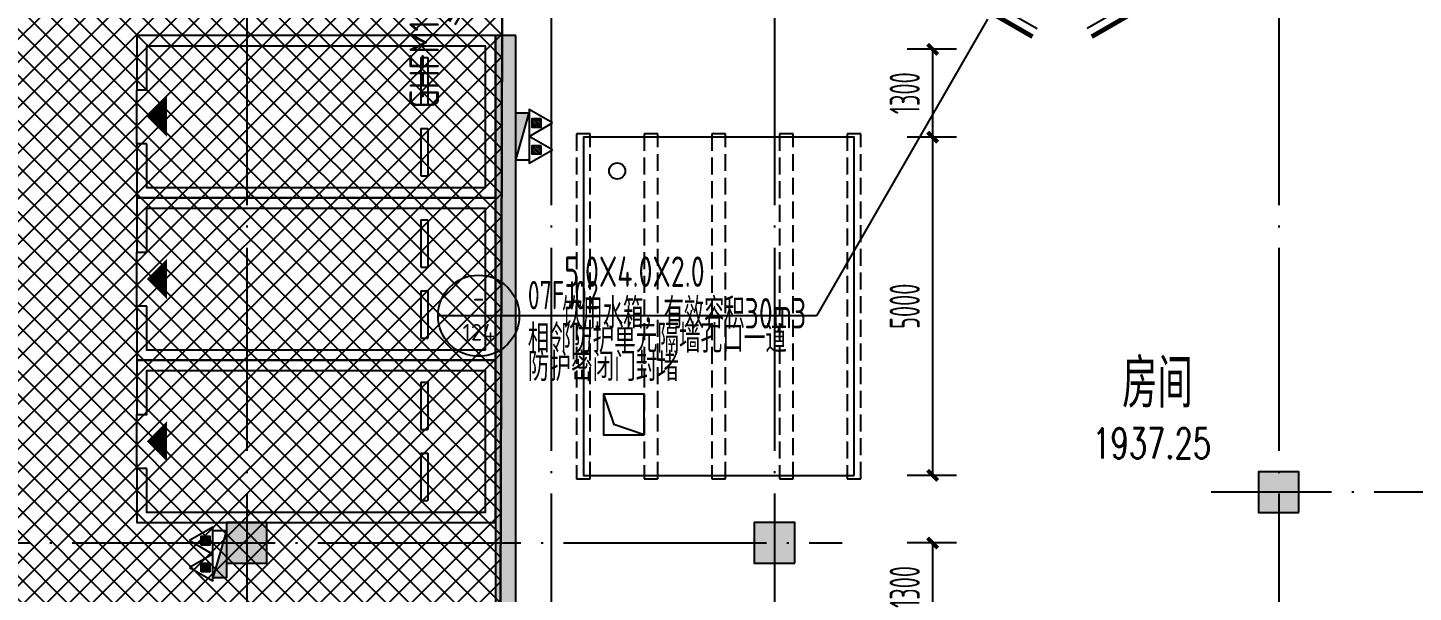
# Model space of a CAD drawing. Extents: x -473190 to 2138458, y -81875 to 2633646.
# Drawn here: x 1012371 to 1032846, y 61461 to 69809 of the extents above; entities that cross this region are included whole.
import ezdxf
from ezdxf.enums import TextEntityAlignment as Align

# ---------------------------------------------------------------- set-up
doc = ezdxf.new("R2010")
doc.units = 0
doc.header["$LTSCALE"] = 1000
doc.linetypes.add('DASH', pattern=[0.35, 0.25, -0.1])
doc.linetypes.add('DOTE', pattern=[2.42, 2, -0.2, 0.02, -0.2])
for name, color, linetype in [('00-停车位', 67, 'Continuous'), ('A-COLUMN', 2, 'Continuous'), ('A-PUB_HATCH', 8, 'Continuous'), ('DIM_IDEN', 3, 'Continuous'), ('DOTE', 1, 'DOTE'), ('PUB_HATCH', 8, 'Continuous'), ('PUB_TEXT', 7, 'Continuous'), ('RF-M', 4, 'Continuous'), ('RF-MBH', 11, 'Continuous'), ('RF-QT', 30, 'Continuous'), ('SPACE', 7, 'Continuous'), ('TWT_DASH', 8, 'DASH'), ('TWT_水箱', 7, 'Continuous'), ('W-EQUIP_消火栓', 7, 'Continuous'), ('W-EQUIP_灭火器', 7, 'Continuous'), ('索引线', 252, 'Continuous')]:
    doc.layers.add(name, color=color, linetype=linetype)
doc.styles.add('_TCH_DIM_T3', font='tssdeng.shx', dxfattribs={"width": 0.564706, "bigfont": '@@@tssdchn.shx'})
doc.styles.add('_TCH_SPACE', font='SIMPLEX', dxfattribs={"height": 5, "bigfont": 'GBCBIG'})
doc.styles.add('_TCH_WINDOW', font='tssdeng.shx', dxfattribs={"width": 0.8, "height": 3.5, "bigfont": 'tssdchn.shx'})
doc.styles.add('TYDG_02', font='TSSDENG', dxfattribs={"width": 0.8, "bigfont": 'TSSDCHN'})
doc.dimstyles.new('_TWT_ARCH&&150', dxfattribs={"dimtxt": 446.25, "dimasz": 150, "dimexe": 375, "dimexo": 450, "dimgap": 189.375, "dimtad": 1, "dimdec": 0, "dimzin": 0, "dimdsep": 46, "dimtxsty": '_TCH_DIM_T3', "dimblk": 'ARCHTICK', "dimcen": 0.09, "dimclrt": 7, "dimazin": 2, "dimtfac": 1, "dimtdec": 0, "dimtix": 1, "dimtmove": 2, "dimatfit": 3, "dimfxl": 0, "dimtolj": 1, "dimtzin": 0, "dimarcsym": 0})

# ---------------------------------------------------------------- blocks, each defined once
blk = doc.blocks.new('车位2400x5300')
at = {"layer": '00-停车位', "color": 251}
for p, q in [((-875, -1000), (-175, -1000)), ((-875, -1100), (-875, -1000)), ((-175, -1100), (-175, -1000)), ((175, -1000), (875, -1000)), ((175, -1100), (175, -1000)), ((875, -1100), (875, -1000)), ((-875, -1100), (-175, -1100)), ((175, -1100), (875, -1100)), ((400, -5300), (-400, -5300))]:
    blk.add_line(p, q, dxfattribs=at)
blk.add_lwpolyline([(400, -5150), (400, -5300), (1200, -5300), (1200, 0), (-1200, 0), (-1200, -5300), (-400, -5300), (-400, -5150), (-1050, -5150), (-1050, -150), (1050, -150), (1050, -5150), (400, -5150)], dxfattribs=at)
blk.add_lwpolyline([(0, -5150, 0, 600, 0), (0, -4850, 600, 600, 0)], format="xyseb", dxfattribs=at)
blk = doc.blocks.new('$TwtSys$00000434')
for p, q in [((-0.5, 0.5), (-0.5, -0.5)), ((-0.5, -0.5), (0.5, 0.5)), ((0.5, 0.5), (-0.5, 0.5)), ((0.5, -0.5), (0.5, 0.5)), ((-0.5, -0.5), (0.5, -0.5))]:
    blk.add_line(p, q)
blk.add_solid([(0.5, -0.5), (0.5, 0.5), (-0.5, -0.5)])
blk = doc.blocks.new('$TwtSys$00000546')
h = blk.add_hatch()
h.set_pattern_fill('ANSI31', color=256, scale=200, style=0)
h.set_pattern_definition([(45, (-38543.802, -6670.83), (-17.67767, 17.67767), [])])
h.paths.add_polyline_path([(-65, 174), (65, 174), (65, 44), (-65, 44)])
for points in [[(0, 344), (-198, 0), (198, 0)], [(-65, 174), (65, 174), (65, 44), (-65, 44)]]:
    blk.add_lwpolyline(points, close=True)
blk = doc.blocks.new('$DorLib2D$00000192')
at = {"color": 0}
blk.add_line((-0.5, 0.125), (0.366, 0.625), dxfattribs=at)
at = {"color": 0, "const_width": 0.0417}
blk.add_lwpolyline([(-0.542, 0.197), (0.324, 0.697)], dxfattribs=at)
blk = doc.blocks.new('$DorLib2D$00000207')
at = {"color": 0}
for p, q in [((-0.5, 0.0313), (-0.067, 0.2813)), ((0.5, 0.0313), (0.067, 0.2813))]:
    blk.add_line(p, q, dxfattribs=at)
at = {"color": 0, "const_width": 0.0125}
for points in [[(-0.5125, 0.0529), (-0.0795, 0.3029)], [(0.5125, 0.0529), (0.0795, 0.3029)]]:
    blk.add_lwpolyline(points, dxfattribs=at)
blk = doc.blocks.new('afasgasg')
at = {"layer": 'A-PUB_HATCH'}
blk.add_hatch(color=256, dxfattribs=at).paths.add_polyline_path([(435473.2, -779762), (435473.2, -746010.3), (435173.2, -746010.3), (435173.2, -780062)])
at = {"layer": 'RF-QT'}
for p, q in [((435473.2, -746010.3), (435173.2, -746010.3)), ((435173.2, -746010.3), (435173.2, -780062)), ((435473.2, -779762), (435473.2, -746010.3))]:
    blk.add_line(p, q, dxfattribs=at)
at = {"layer": 'RF-M'}
ref = blk.add_blockref('$DorLib2D$00000207', (443548.1, -744360.2), dxfattribs=dict(at, xscale=-5500, yscale=-5500, zscale=300, rotation=4.176980825582508e-12))
ref.add_attrib('A', 'GSFMG5522(6)', (442785.7, -744036.9), dxfattribs={"layer": 'RF-MBH', "height": 297.5, "style": '_TCH_WINDOW', "width": 0.564706})
ref = blk.add_blockref('$DorLib2D$00000192', (435323.2, -745410.3), dxfattribs=dict(at, xscale=1200, yscale=-1200, zscale=300, rotation=270))
ref.add_attrib('A', 'GHFM1220(6)左', (434340.6, -747085.9), dxfattribs={"layer": 'RF-MBH', "height": 437.5, "rotation": 90, "style": '_TCH_WINDOW', "width": 0.8})
at = {"layer": 'SPACE', "color": 2, "style": '_TCH_SPACE'}
blk.add_text('房间', height=723.4, dxfattribs=at).set_placement((444435.5, -751513.3))
at = {"layer": 'SPACE', "color": 2, "style": '_TCH_SPACE', "width": 0.705882}
blk.add_text('1937.25', height=446.25, dxfattribs=at).set_placement((443994.3, -752261.5))
blk = doc.blocks.new('ADFASDF')
h = blk.add_hatch()
h.set_pattern_fill('ANSI37', color=8, scale=150)
h.set_pattern_definition([(45, (0, 0), (-168.3798, 168.3798), []), (135, (0, 0), (-168.3798, -168.3798), [])])
h.paths.add_polyline_path([(521397, 239186), (521397, 224886), (539697, 224886), (539697, 169261), (524947, 169261), (524947, 171211), (527822, 171211), (527922, 176611), (501318, 176611), (501125, 109884), (530547, 109887), (530547, 107449), (538188, 100503), (536147, 98236), (540086, 94690), (517812, 69953), (517812, 59790), (482108, 20136), (405247, 20136), (405247, 26086), (391997, 40436), (391997, 64736), (399997, 64738), (399997, 239186), (409022, 239186)])
blk.add_lwpolyline([(539697, 224886), (539697, 169261), (524947, 169261), (524947, 171211), (527822, 171211), (527922, 176611), (501318, 176611), (501125, 109884), (530547, 109887), (530547, 107449), (538188, 100503), (536147, 98236), (540086, 94690), (517812, 69953), (517812, 59790), (482108, 20136), (405247, 20136), (405247, 26086), (391997, 40436), (391997, 64736), (399997, 64738), (399997, 239186)])
blk = doc.blocks.new('_ArchTick')
at = {"color": 0, "linetype": 'ByBlock', "const_width": 0.4}
blk.add_lwpolyline([(-0.5, -0.5), (0.5, 0.5)], dxfattribs=at)
blk = doc.blocks.new('*D5843')
at = {"layer": 'Defpoints', "color": 0, "transparency": 16777216}
for p in [(-94113, -97450), (-93313, -97450), (-93313, -98750)]:
    blk.add_point(p, dxfattribs=at)
at = {"layer": 'TWT_水箱', "color": 0, "lineweight": -2, "transparency": 16777216}
for p, q in [((-93763, -97450), (-94488, -97450)), ((-94113, -98750), (-94113, -97450)), ((-93763, -98750), (-94488, -98750))]:
    blk.add_line(p, q, dxfattribs=at)
at = {"layer": 'TWT_水箱', "color": 0, "lineweight": -2, "transparency": 16777216, "xscale": 150, "yscale": 150, "zscale": 150}
for p, rotation in [((-94113, -97450), 90), ((-94113, -98750), 270)]:
    blk.add_blockref('_ArchTick', p, dxfattribs=dict(at, rotation=rotation))
at = {"layer": 'TWT_水箱', "color": 7, "transparency": 16777216, "insert": (-94526, -98100), "char_height": 446.2, "attachment_point": 5, "rotation": 90, "style": '_TCH_DIM_T3'}
blk.add_mtext('\\A1;1300', dxfattribs=at)
blk = doc.blocks.new('*D5872')
at = {"layer": 'Defpoints', "color": 0, "transparency": 16777216}
for p in [(-94113, -91450), (-93313, -91450), (-93313, -96450)]:
    blk.add_point(p, dxfattribs=at)
at = {"layer": 'TWT_水箱', "color": 0, "lineweight": -2, "transparency": 16777216}
for p, q in [((-93763, -91450), (-94488, -91450)), ((-94113, -96450), (-94113, -91450)), ((-93763, -96450), (-94488, -96450))]:
    blk.add_line(p, q, dxfattribs=at)
at = {"layer": 'TWT_水箱', "color": 0, "lineweight": -2, "transparency": 16777216, "xscale": 150, "yscale": 150, "zscale": 150}
for p, rotation in [((-94113, -91450), 90), ((-94113, -96450), 270)]:
    blk.add_blockref('_ArchTick', p, dxfattribs=dict(at, rotation=rotation))
at = {"layer": 'TWT_水箱', "color": 7, "transparency": 16777216, "insert": (-94526, -93950), "char_height": 446.2, "attachment_point": 5, "rotation": 90, "style": '_TCH_DIM_T3'}
blk.add_mtext('\\A1;5000', dxfattribs=at)
blk = doc.blocks.new('*D5873')
at = {"layer": 'Defpoints', "color": 0, "transparency": 16777216}
for p in [(-94113, -90150), (-93313, -90150), (-93313, -91450)]:
    blk.add_point(p, dxfattribs=at)
at = {"layer": 'TWT_水箱', "color": 0, "lineweight": -2, "transparency": 16777216}
for p, q in [((-93763, -90150), (-94488, -90150)), ((-94113, -91450), (-94113, -90150)), ((-93763, -91450), (-94488, -91450))]:
    blk.add_line(p, q, dxfattribs=at)
at = {"layer": 'TWT_水箱', "color": 0, "lineweight": -2, "transparency": 16777216, "xscale": 150, "yscale": 150, "zscale": 150}
for p, rotation in [((-94113, -90150), 90), ((-94113, -91450), 270)]:
    blk.add_blockref('_ArchTick', p, dxfattribs=dict(at, rotation=rotation))
at = {"layer": 'TWT_水箱', "color": 7, "transparency": 16777216, "insert": (-94526, -90800), "char_height": 446.2, "attachment_point": 5, "rotation": 90, "style": '_TCH_DIM_T3'}
blk.add_mtext('\\A1;1300', dxfattribs=at)
blk = doc.blocks.new('_FZH')
blk.add_lwpolyline([(-0.5, -0.5), (0.5, -0.5), (0.5, 0.5), (-0.5, 0.5)], close=True)
at = {"layer": 'PUB_HATCH'}
blk.add_solid([(-0.5, -0.5), (0.5, -0.5), (-0.5, 0.5), (0.5, 0.5)], dxfattribs=at)
blk = doc.blocks.new('A$C26D95103')
at = {"layer": 'TWT_DASH'}
for points in [[(-99175, -96500), (-99175, -91400), (-99375, -91400), (-99375, -96500)], [(-98175, -96500), (-98175, -91400), (-98375, -91400), (-98375, -96500)], [(-97175, -96500), (-97175, -91400), (-97375, -91400), (-97375, -96500)], [(-96175, -96500), (-96175, -91400), (-96375, -91400), (-96375, -96500)], [(-95175, -96500), (-95175, -91400), (-95375, -91400), (-95375, -96500)]]:
    blk.add_lwpolyline(points, close=True, dxfattribs=at)
at = {"layer": 'TWT_水箱'}
for p in [(-98975, -95250), (-98375, -95850)]:
    blk.add_line(p, (-98825, -95700), dxfattribs=at)
for points in [[(-95275, -96450), (-95275, -91450), (-99275, -91450), (-99275, -96450)], [(-98375, -95850), (-98375, -95250), (-98975, -95250), (-98975, -95850)]]:
    blk.add_lwpolyline(points, close=True, dxfattribs=at)
at = {"layer": 'TWT_水箱', "color": 2, "linetype": 'Continuous'}
blk.add_circle((-98775, -91950), 120, dxfattribs=at)
at = {"layer": 'TWT_水箱', "style": 'TYDG_02', "width": 0.7}
for s, p in [('5.0X4.0X2.0', (-99557.8, -93663.5)), ('饮用水箱，有效容积30m3', (-99586.2, -94279))]:
    blk.add_text(s, height=450.002, dxfattribs=at).set_placement(p)
at = {"layer": 'TWT_水箱'}
for p1, p2, picture, middle in [((-93313.4, -91450), (-93313.4, -90150), '*D5873', (-94525.9, -90800)), ((-93313.4, -96450), (-93313.4, -91450), '*D5872', (-94525.9, -93950)), ((-93313.4, -98750), (-93313.4, -97450), '*D5843', (-94525.9, -98100))]:
    dim = blk.add_aligned_dim(p1=p1, p2=p2, distance=800, dimstyle='_TWT_ARCH&&150', dxfattribs=at)
    dim.commit()
    dim.dimension.update_dxf_attribs({"geometry": picture, "text_midpoint": middle})

msp = doc.modelspace()

# ---------------------------------------------------------------- linework, layer by layer
msp.add_lwpolyline([(1112156.7, 75580.2), (1058245.2, 20445.9), (1054306.6, 23992.3), (1056358.3, 26249), (1048706.7, 33205.4), (1048706.7, 35640.6), (1047031.7, 35643), (1019281.7, 35643), (1019477.2, 102367.4), (1046081.7, 102367.4), (1046081.7, 96967.4), (1043106.7, 96967.4), (1043106.7, 95017.4), (1057856.7, 95017.4), (1057856.7, 150642.4)])
at = {"layer": 'DOTE', "color": 127, "linetype": 'DOTE', "ltscale": 1.5}
for p, q in [((1015606.7, 171823.5), (1015606.7, -58315.4)), ((1020106.7, 171823.5), (1020106.7, -58315.4)), ((1023406.7, 171823.5), (1023406.7, -58315.4)), ((1158685.6, 62942.4), (1029856.7, 62942.4))]:
    msp.add_line(p, q, dxfattribs=at)
at = {"layer": 'DOTE', "color": 16, "linetype": 'DOTE', "ltscale": 1.5}
for p, q in [((1030856.7, 171823.5), (1030856.7, -58315.4)), ((900498, 62192.4), (1024406.7, 62192.4))]:
    msp.add_line(p, q, dxfattribs=at)

# ---------------------------------------------------------------- block references
msp.add_blockref('ADFASDF', (518159.5, -74243.9))
at = {"layer": '00-停车位', "rotation": 270}
for p in [(1019281.7, 68492.4), (1019281.7, 66092.4), (1019281.7, 63692.4)]:
    msp.add_blockref('车位2400x5300', p, dxfattribs=at)
at = {"layer": 'A-COLUMN', "xscale": 600, "yscale": 600, "zscale": 600, "rotation": 90}
msp.add_blockref('_FZH', (1015606.7, 62192.4), dxfattribs=at)
at = {"layer": 'W-EQUIP_消火栓', "zscale": 700}
for p, xscale, yscale, rotation in [((1019681.7, 68202.5), -700, 200, 270), ((1015206.7, 62026.8), -700.0000000000007, 200.0000000000003, 89.99999998528904)]:
    msp.add_blockref('$TwtSys$00000434', p, dxfattribs=dict(at, xscale=xscale, yscale=yscale, rotation=rotation))
at = {"layer": 'W-EQUIP_灭火器'}
for p, rotation in [((1019781.7, 68400.9), 270), ((1019781.7, 68004.2), 270), ((1015106.7, 62225.2), 89.99999998528908), ((1015106.7, 61828.4), 89.99999998528908)]:
    msp.add_blockref('$TwtSys$00000546', p, dxfattribs=dict(at, rotation=rotation))
at = {"layer": '索引线'}
msp.add_blockref('afasgasg', (584108.5, 815702.6), dxfattribs=at)

# ---------------------------------------------------------------- next in the draw order: block references
msp.add_blockref('A$C26D95103', (1119856.7, 159640.6))

# ---------------------------------------------------------------- next in the draw order: linework, layer by layer
at = {"layer": 'DIM_IDEN'}
for p, q in [((1026555.6, 69934.2), (1024029.3, 65550.9)), ((1019634.6, 65550.9), (1018434.6, 65550.9)), ((1024029.3, 65550.9), (1019634.6, 65550.9))]:
    msp.add_line(p, q, dxfattribs=at)
msp.add_circle((1019034.6, 65550.9), 600, dxfattribs=at)

# ---------------------------------------------------------------- next in the draw order: block references
at = {"layer": 'A-COLUMN', "xscale": 600, "yscale": 600, "zscale": 600, "rotation": 90}
for p in [(1030856.7, 62942.4), (1023406.7, 62192.4)]:
    msp.add_blockref('_FZH', p, dxfattribs=at)

# ---------------------------------------------------------------- next in the draw order: texts
at = {"layer": 'PUB_TEXT', "style": 'TYDG_02'}
for s, width, p in [('07FJ02', 0.64, (1019760.6, 65644.6)), ('相邻防护单元隔墙孔口一道', 0.8, (1019760.6, 65004.9)), ('防护密闭门封堵', 0.8, (1019760.6, 64584.9))]:
    msp.add_text(s, height=420, dxfattribs=dict(at, width=width)).set_placement(p)
for s, height, width, p, p2 in [('-', 318.1, 0.962963, (1018949.8, 65661.3), (1019119.4, 65661.3)), ('124', 245.31, 1.238095, (1018796.3, 65183.5), (1019272.9, 65183.5))]:
    msp.add_text(s, height=height, dxfattribs=dict(at, width=width)).set_placement(p, p2, align=Align.FIT)

doc.saveas('drawing.dxf')
